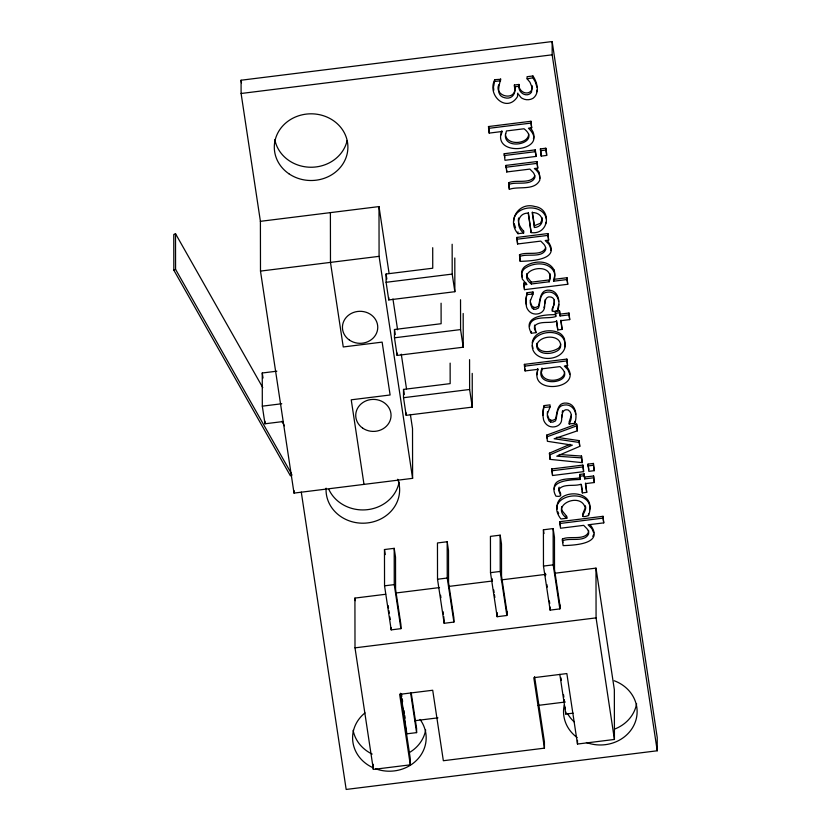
<?xml version="1.0" encoding="UTF-8"?>
<svg xmlns="http://www.w3.org/2000/svg" width="831" height="831" viewBox="0 0 831 831"><rect width="100%" height="100%" fill="white"/><g stroke="black" fill="none" stroke-linecap="round" stroke-linejoin="round"><path stroke-width="1.25" d="M530.375 299.96L530.375 303.834L532.048 308.041L533.606 309.142L535.829 309.257L538.498 307.989C540.669 302.297 539.028 292.689 547.598 292.128C553.207 291.172 558.183 296.033 558.661 301.445M547.432 411.823L547.411 416.715L549.094 420.922L550.652 422.023L552.875 422.138L555.544 420.87C557.705 415.178 556.074 405.58 564.633 405.009C570.253 404.053 575.218 408.914 575.696 414.326M585.107 505.601C588.4 510.878 576.07 519.739 588.514 515.552C599.868 485.429 540.784 492.669 560.894 518.98L566.763 518.253C566.929 513.911 560.343 511.844 561.631 506.681M534.499 325.098L536.047 332.649L531.352 333.241C521.899 316.029 544.565 314.565 555.742 314.679L555.752 316.507C548.439 319.436 531.217 314.627 529.555 326.261M559.128 487.153C556.406 491.775 565.485 497.499 555.96 496.18C546.85 479.954 571.157 479.913 580.35 479.445L579.861 474.418L584.193 473.878L584.681 478.905L593.604 477.794L593.594 475.976L584.681 477.077M589.605 509.673C593.708 488.535 554.163 488.773 557.196 509.154M544.731 303.938L545.157 299.627M561.683 417.754L561.953 414.939M513.693 221.202C514.233 204.769 543.754 202.982 546.351 219.218M518.586 217.992C517.412 222.978 520.424 227.756 523.665 231.163M571.375 415.23L569.131 421.909L569.173 423.987L574.761 423.291C577.462 416.154 576.132 403.949 566.659 403.108C556.967 402.027 557.3 412.654 555.534 419.042L552.875 420.32L550.641 420.195L549.094 419.094L547.411 414.887M542.113 219.426L540.42 223.29L534.437 225.668L534.447 227.497C539.662 227.414 543.599 222.812 541.999 217.649M539.714 178.509L539.298 172.516L536.473 168.589M550.589 250.526L550.891 248.718M498.745 84.772C494.144 95.42 512.862 101.039 514.846 90.34M564.8 346.839L565.236 344.314L564.426 338.923A12.486 11.312 -0.1 0 0 559.419 332.992C550.267 328.266 533.814 330.894 532.204 342.839M517.495 94.838L517.806 93.072M534.852 175.715C531.009 184.7 515.76 179.195 508.634 182.778L509.351 189.343C518.388 185.915 534.364 191.047 539.714 180.337C541.033 175.653 538 171.165 534.312 168.537L537.761 168.111L537.044 161.546L506.006 165.411L506.723 171.965L529.898 169.088L533.159 172.412A8.996 8.154 -0.1 0 1 534.852 177.543C531.009 186.528 515.76 181.023 508.634 184.607M545.718 247.731C541.885 256.717 526.625 251.211 519.5 254.795L520.227 261.36C531.445 260.955 562.13 259.906 547.349 240.595M536.774 345.156C538.976 335.111 560.707 333.657 560.676 345.727A7.084 6.419 -0.1 0 1 558.525 349.996C551.826 355.336 534.884 355.46 536.764 343.328M562.192 412.508L562.618 410.597M500.709 79.288L494.788 79.662C486.561 95.555 506.972 113.442 517.495 96.656C517.62 90.486 519.946 97.861 522.377 98.453C525.649 100.239 529.742 100.177 532.972 98.349C540.098 93.176 537.283 82.144 532.931 75.974L527.062 76.701L527.114 78.831L529.981 82.248L532.1 87.473M493.687 86.372L494.788 79.662M533.429 138.933C534.79 135.069 533.201 130.789 530.313 128.057M536.608 91.867L537.065 89.966M557.965 307.543L558.723 304.406M532.069 293.8L532.983 291.982L527.124 292.709L525.722 301.456L526.501 306.816A11.956 10.834 -0.1 0 0 529.991 312.041C534.894 316.175 544.357 313.806 544.648 306.701C544.731 302.713 545.063 295.431 550.995 297.041C560.696 300.209 545.219 315.458 557.715 310.41C560.426 303.273 559.097 291.068 549.623 290.227C539.921 289.146 540.264 299.762 538.498 306.161L535.829 307.428L533.606 307.314L532.048 306.213L530.365 302.006M530.386 300.77L533.024 294.06L532.983 291.982M547.432 413.651L550.07 406.941L550.029 404.863L544.17 405.59L543.007 409.88L542.965 415.261M549.966 275.362C546.663 261.298 514.721 271.581 531.341 283.984L549.229 281.761L550.06 276.609M549.229 281.761L550.06 278.437L549.956 273.534M543.91 307.75L544.398 305.839M585.076 508.229L582.604 514.171L582.656 516.28M505.57 134.31L506.453 130.955L524.039 128.774C542.581 143.036 502.038 152.208 505.601 133.511M542.061 368.071C532.723 389.625 579.384 382.862 559.938 366.596L542.352 368.787L541.48 372.143M527.124 292.709L525.722 299.627L526.501 304.987M544.17 405.59L542.768 414.337L543.547 419.697A11.956 10.834 -0.1 0 0 547.037 424.921C551.94 429.056 561.403 426.687 561.683 419.582C561.766 415.593 562.099 408.312 568.04 409.922C573.058 412.789 571.489 419.884 569.173 423.987M532.193 88.148L531.508 90.382C527.238 96.303 518.139 91.223 518.98 84.45L514.368 85.022C516.789 91.94 512.893 100.063 504.635 97.736C495.401 95.596 499.348 85.053 500.657 78.935M501.82 130.831C491.194 158.877 552.013 150.473 528.433 128.223L531.684 127.818L530.957 121.264L488.483 126.541L489.199 133.105L502.204 131.485L501.062 134.986M537.719 368.652L536.992 374.75M545.437 224.152L546.216 222.126M592.783 536.41L593.5 534.78M559.128 488.981C564.249 483.341 574.46 486.717 581.066 484.182L582.375 492.897L586.717 492.357L585.585 483.06M552.127 311.106L552.096 309.028L553.986 304.676L554.215 300.064M262.773 387.61L175.507 233.688L173.762 234.498L173.824 270.158L290.393 475.768L292.138 474.948M173.824 270.158L175.57 269.337L175.507 233.688M559.242 454.526L581.503 456.053L582.23 462.638L550.112 459.377L549.447 453.165L570.045 444.305M549.457 454.993L572.341 445.146L547.39 441.292L546.725 435.112L576.672 424.049L577.42 430.811L554.142 438.758L579.176 442.445L579.768 446.351L556.77 456.188L581.513 457.881L582.23 462.638M546.725 436.94L576.672 425.877L576.672 424.049M260.456 221.659L241.104 93.488L241.083 80.223L552.148 41.55L657.217 737.513L657.238 750.777L346.174 789.45L301.279 492.097M241.104 93.488L552.168 54.815L552.148 41.55M494.798 81.49L500.657 80.763M536.961 87.276L535.361 82.02L532.931 77.802L527.114 78.831M514.368 86.85L518.98 86.279L518.98 84.45M488.483 128.369L530.967 123.092L530.957 121.264M540.43 148.894L545.842 148.219L546.663 153.61L546.663 155.439L541.241 156.103L540.43 148.894L541.241 156.103M504.24 153.725L535.278 149.871L535.995 154.597L535.995 156.425L504.968 160.29L504.24 153.725L504.781 157.277M540.43 150.723L545.853 150.047L545.842 148.219M504.251 155.553L535.289 151.689L535.278 149.871M506.017 167.239L537.044 163.375L537.044 161.546M389.074 273.316L378.998 206.587L260.404 221.326L260.487 271.093L294.008 493.095L412.602 478.344L412.519 428.588L410.379 414.472M523.665 232.992C515.791 227.445 516.84 212.933 528.194 213.11L531.134 232.607C549.281 235.121 552.262 208.747 534.769 206.483C518.243 201.621 506.723 221.275 517.973 233.698L523.665 232.992L523.623 230.893M519.51 256.623C526.625 253.04 541.885 258.545 545.728 249.56A8.996 8.154 -0.1 0 0 544.035 244.428L540.773 241.104L517.599 243.982L516.882 237.427L547.92 233.563L548.637 240.128L545.188 240.554L549.011 244.335L550.787 248.552M260.487 271.093L379.081 256.343L378.998 206.587M516.882 239.245L547.92 235.391L547.92 233.563M454.806 257.984L454.858 291.702L388.763 299.929L386.103 282.301L386.083 274.012L432.743 268.216L432.712 247.7M386.103 282.301L452.199 274.085L452.147 244.252M567.012 277.72L567.012 279.548L553.56 281.221L553.56 279.393L567.012 277.72L567.729 284.285L524.496 289.655L523.779 283.101L525.888 282.841M526.719 273.638L527.301 277.128L531.331 282.156L549.229 279.933M523.779 284.929L526.947 284.534L522.325 279.102L521.577 274.386A10.055 9.11 -0.1 0 1 524.652 268.558C532.983 262.399 548.512 261.256 553.986 271.685A14.231 12.891 -0.1 0 1 553.571 281.221M527.124 294.538L533.024 294.06M463.179 313.484L463.241 347.213L397.135 355.429L394.476 337.802L394.465 329.512L441.126 323.716L441.084 303.201M555.752 316.507L555.264 311.48L559.595 310.939L560.084 315.967L569.006 314.856L568.996 313.027L560.084 314.139M555.264 313.308L559.606 312.768L559.595 310.939M394.476 337.802L460.582 329.585L460.53 299.752M568.996 313.027L569.713 319.592L560.8 320.704L562.109 329.408L557.778 329.949L556.469 321.244C549.862 323.778 539.651 320.402 534.53 326.043L534.437 328.702L536.047 332.649M283.205 421.525L264.975 423.789L262.316 406.162L262.253 372.994L276.837 371.187M566.223 365.889C585.388 389.344 527.893 395.816 538.104 369.317L525.099 370.927L524.382 364.373L566.867 359.085L567.583 365.65L564.332 366.055L567.853 369.598L569.744 374.147M524.382 366.191L566.867 360.914L566.867 359.085M262.316 406.162L281.761 403.752M472.226 373.389L472.278 407.117L406.182 415.334L403.523 397.706L403.502 389.417L450.163 383.621L450.132 363.116M403.523 397.706L469.619 389.49L469.567 359.657M544.17 407.419L550.07 406.941M588.016 464.124L593.438 463.449L594.248 470.668L588.836 471.333L588.016 464.124L588.826 469.515M551.836 468.954L582.874 465.09L583.58 469.827L583.591 471.655L552.553 475.509L551.836 468.954L552.553 475.509M588.016 465.952L593.438 465.277L593.438 463.449M551.836 470.782L582.874 466.918L582.874 465.09M580.35 479.445L579.861 476.246L584.203 475.706L584.193 473.878M580.35 477.617C573.161 479.954 553.082 475.997 554.267 489.22M593.594 475.976L594.31 482.531L585.398 483.642L586.717 492.357M590.259 524.86C605.041 544.16 574.356 545.209 563.138 545.614L562.421 540.877C569.547 537.293 584.795 542.799 588.639 533.814A8.996 8.154 -0.1 0 0 586.946 528.682L583.684 525.358L560.51 528.236L559.793 521.681L603.026 516.311L603.742 522.865L588.099 524.808L591.932 528.589L593.698 532.816M559.793 523.509L603.026 518.129L603.026 516.311M384.473 549.54L394.195 548.335L395.525 557.144L395.587 589.283L400.906 624.517L400.906 628.662L391.193 629.877L384.545 585.824L384.473 549.54L385.241 554.578M447.171 541.75L437.459 542.955L437.522 579.238L444.17 623.292L453.892 622.076L453.882 617.932L448.563 582.697L448.501 550.558L447.171 541.75L447.244 578.033L453.892 622.076M507.232 613.829L501.54 576.112L501.488 543.973L500.158 535.164L490.435 536.369L490.498 572.652L497.146 616.706L506.868 615.491L506.858 611.346M559.834 604.76L559.845 608.905L550.122 610.12L543.474 566.067L543.412 529.783L553.134 528.578L554.464 537.387L554.516 569.526L560.406 608.479M562.421 540.877L562.421 539.049C569.536 535.476 584.795 540.971 588.628 531.985A8.996 8.154 -0.1 0 0 588.535 530.365M384.545 585.824L394.258 584.619L394.195 548.335M437.522 579.238L447.244 578.033M490.498 572.652L500.22 571.448L500.158 535.164M543.474 566.067L553.197 564.862L553.134 528.578M400.417 693.262L410.285 758.61L410.296 764.832L373.358 769.423L355.003 647.848L354.92 598.091L385.688 594.269M395.951 592.991L439.547 587.569M448.522 586.457L492.129 581.035M501.103 579.924L545.977 574.346M554.963 573.224L595.993 568.124L614.348 689.699L614.431 739.455L577.493 744.046L566.856 673.567L533.803 677.681L544.44 748.16L443.349 760.729L432.712 690.249L399.659 694.352L410.296 764.832M355.003 647.848L596.076 617.88L595.993 568.124M414.835 720.716L437.947 717.849M538.124 705.394L565.101 702.039M411.179 692.597L416.601 728.475L416.601 732.62L406.878 733.825L400.885 694.103M559.824 674.346L565.818 714.068L573.11 713.164M556.635 437.303L579.176 440.617L579.768 446.351M566.763 518.253C549.094 505.269 580.402 491.651 585.107 507.429M281.886 421.317L284.431 425.815M175.57 269.337L291.494 473.826M553.976 269.857C548.502 259.428 532.972 260.57 524.641 266.73A10.055 9.11 -0.1 0 0 521.577 272.558L522.315 277.274M557.778 511.595L558.702 513.683M515.573 227.808L514.119 223.518M559.034 489.812L560.603 493.489L560.655 495.598M505.664 135.567C507.71 145.768 528.641 144.127 528.693 133.957M536.847 345.094C539.09 354.359 552.49 352.24 558.525 348.168A7.084 6.419 -0.1 0 0 560.676 343.899M541.573 373.389C543.609 383.59 564.55 381.959 564.592 371.789M532.339 345.654L533.014 348.324M542.009 219.477C541.49 214.834 536.514 212.248 532.193 212.622L534.447 227.497M552.168 54.815L657.238 750.777M567.012 279.548L567.729 284.285M603.026 518.129L603.742 522.865M545.853 150.047L546.663 155.439M593.438 465.277L594.248 470.668M569.006 314.856L569.713 319.592M593.604 477.794L594.31 482.531M560.987 320.122L562.109 329.408M530.967 123.092L531.684 127.818M535.289 151.689L535.995 156.425M537.044 163.375L537.761 168.111M547.92 235.391L548.637 240.128M559.606 312.768L560.084 315.967M566.867 360.914L567.583 365.65M576.672 425.877L577.42 430.811M582.874 466.918L583.591 471.655M584.203 475.706L584.681 478.905M555.264 311.48L555.586 313.609M556.645 320.662L557.778 329.949M581.43 484.847L582.188 489.823M518.98 86.279C518.139 93.051 527.238 98.131 531.508 92.21L532.1 85.645M596.076 617.88L614.431 739.455M514.368 85.022L514.794 89.281M532.38 212.03L534.437 225.668M528.381 212.507L531.134 232.607M506.006 165.411L506.546 168.963M508.634 182.778L509.351 189.343M516.882 237.427L517.599 243.982M519.5 254.795L520.227 261.36M523.779 283.101L524.496 289.655M546.725 435.112L547.213 438.373M549.447 453.165L550.112 459.377M559.793 521.681L560.51 526.418M562.421 539.049L562.951 542.601M488.483 126.541L489.012 130.093M524.382 364.373L524.745 366.731M553.197 564.862L559.845 608.905M543.412 529.783L543.983 533.564M545.178 573.245L545.562 575.769M546.891 584.577L547.265 587.091M549.353 600.938L549.738 603.451M560.977 677.888L561.361 680.454M563.491 694.55L563.875 697.105M564.259 699.671L564.654 702.237M534.572 676.59L544.43 741.938L544.44 748.16M500.22 571.448L506.868 615.491M452.199 274.085L454.858 291.702M460.582 329.585L463.241 347.213M469.619 389.49L472.278 407.117M492.014 578.573L492.388 581.098M493.718 589.906L494.102 592.42M494.476 594.934L494.861 597.458M440.555 595.225L440.929 597.749M443.016 611.595L443.401 614.109M443.785 616.623L444.17 623.292M392.949 298.983L397.602 329.782M401.28 354.162L406.504 388.815M386.083 274.012L386.841 279.05M394.465 329.512L395.224 334.55M403.502 389.417L404.271 394.455M379.081 256.343L412.602 478.344M394.258 584.619L400.906 628.662M410.607 692.898L416.601 732.62M388.139 605.591L388.524 608.105M388.898 610.629L389.282 613.143M389.853 616.914L390.238 619.438M401.456 693.802L401.851 696.368M402.235 698.923L402.62 701.489M403.97 710.463L404.365 713.019M404.749 715.584L405.133 718.15M363.999 484.39L351.233 399.815L390.113 394.985L382.135 342.123L343.255 346.963L330.478 262.388L330.395 212.632M354.92 598.091L355.304 600.657M241.083 80.223L241.468 82.778M262.253 372.994L263.022 378.032M493.541 87.4L493.78 90.226M588.514 513.724L588.514 515.552M582.375 491.069L582.375 492.897M581.503 456.053L581.513 457.881M579.861 474.418L579.861 476.246M579.176 440.617L579.176 442.445M577.483 740.317L577.493 744.046M574.751 421.473L574.761 423.291M566.711 516.155L566.721 517.973M565.818 712.001L565.818 714.068M557.715 308.581L557.715 310.41M550.641 420.195L550.652 422.023M550.122 607.004L550.122 610.12M533.606 307.314L533.606 309.142M532.931 75.974L532.931 77.802M531.331 282.156L531.341 283.984M531.352 331.413L531.352 333.241M525.099 369.099L525.099 370.927M517.973 231.87L517.973 233.698M506.723 170.137L506.723 171.965M497.135 612.551L497.146 616.706M489.199 131.277L489.199 133.105M406.182 412.965L406.182 415.334M397.135 353.05L397.135 355.429M391.183 627.8L391.193 629.877M388.752 297.55L388.763 299.929M373.348 764.323L373.358 769.423M294.008 490.539L294.008 493.095M264.975 421.234L264.975 423.789M420.06 719.438A36.793 33.344 -0.1 0 1 417.837 758.994A36.793 33.344 -0.1 0 1 375.477 768.737M373.285 767.844A36.793 33.344 -0.1 0 1 364.996 712.905M425.669 729.992A36.793 33.344 -0.1 0 1 408.956 752.803M372.184 754.081A36.793 33.344 -0.1 0 1 353.123 730.345M636.608 703.764A36.793 33.344 -0.1 0 1 614.556 729.109M574.418 722.077A36.793 33.344 -0.1 0 1 567.542 713.549M565.412 708.968A36.793 33.344 -0.1 0 1 564.633 706.568M347.14 140.522A36.793 33.344 -0.1 0 1 310.576 167.239A36.793 33.344 -0.1 0 1 274.832 139.65M399.119 481.99A36.793 33.344 -0.1 0 1 367.125 509.704A36.793 33.344 -0.1 0 1 328.899 489.521M614.234 680.755A36.793 33.344 -0.1 0 1 634.396 724.227A36.793 33.344 -0.1 0 1 586.416 742.509M577.14 737.533A36.793 33.344 -0.1 0 1 564.27 705.01M397.727 479.258A36.793 33.344 -0.1 0 1 367.832 522.896A36.793 33.344 -0.1 0 1 326.095 488.161M553.976 269.857A14.231 12.891 -0.1 0 1 554.048 278.271M565.246 346.143C563.273 360.29 538.654 363.022 533.024 350.152C527.747 335.36 548.938 328.546 559.419 334.81A12.486 11.312 -0.1 0 1 564.426 340.741L565.246 346.143M288.856 173.731A36.793 33.344 -0.1 0 0 347.607 151.335A36.793 33.344 -0.1 0 0 296.854 116.423A36.793 33.344 -0.1 0 0 288.856 173.731M362.711 428.152A17.659 16.007 -0.1 0 0 390.913 417.401A17.659 16.007 -0.1 0 0 366.544 400.646A17.659 16.007 -0.1 0 0 362.711 428.152M349.415 340.066A17.659 16.007 -0.1 0 0 377.617 329.325A17.659 16.007 -0.1 0 0 353.248 312.56A17.659 16.007 -0.1 0 0 349.415 340.066"/></g></svg>
